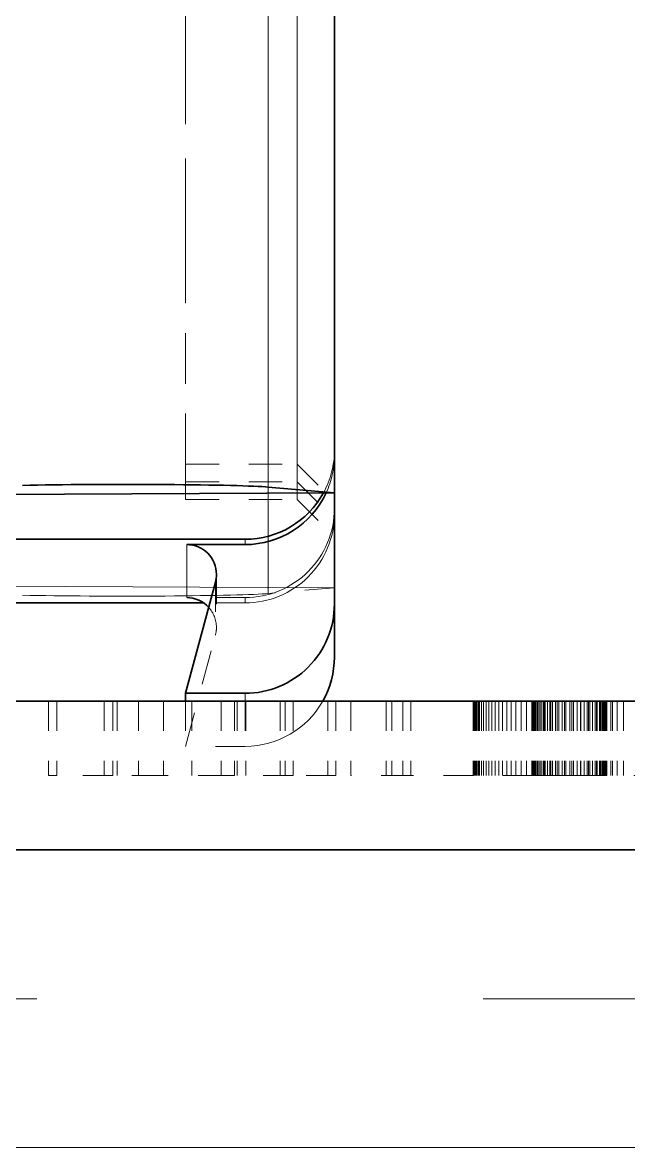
# Model space of a CAD drawing. Extents: x 23 to 587, y 4 to 413.
# Drawn here: x 108.626 to 110.662, y 247.85 to 251.631 of the extents above; entities that cross this region are included whole.
import ezdxf

# ---------------------------------------------------------------- set-up
doc = ezdxf.new("R2010")
doc.units = 0
doc.linetypes.add('DASHED', pattern=[15, 12, -3])
doc.layers.get('0').update_dxf_attribs({"lineweight": 13})

# ---------------------------------------------------------------- blocks, each defined once
blk = doc.blocks.new('BLOCK6915')
at = {"color": 7, "lineweight": 13, "ltscale": 0.249929}
blk.add_line((39.5555, 71.9395), (39.5555, 81.9367), dxfattribs=at)
at = {"color": 7, "linetype": 'DASHED', "lineweight": 13, "ltscale": 0.242725}
blk.add_line((40, 81.8973), (40, 72.1883), dxfattribs=at)
at = {"color": 7, "linetype": 'DASHED', "lineweight": 13, "ltscale": 0.249929}
blk.add_line((39.5555, 71.2238), (39.5555, 81.2209), dxfattribs=at)
at = {"color": 7, "linetype": 'DASHED', "lineweight": 13, "ltscale": 0.076568}
for p, q in [((39, 73.2299), (39, 76.2926)), ((39.75, 73.2299), (39.75, 76.2926)), ((39.75, 73.1111), (39.75, 76.1738)), ((39.75, 72.9923), (39.75, 76.055)), ((39.75, 72.0926), (39.75, 75.1554)), ((39.75, 71.9738), (39.75, 75.0365)), ((39.75, 71.855), (39.75, 74.9177))]:
    blk.add_line(p, q, dxfattribs=at)
at = {"color": 7, "lineweight": 35, "ltscale": 0.094973}
blk.add_line((40, 71.9001), (40, 75.699), dxfattribs=at)
at = {"color": 7, "linetype": 'DASHED', "lineweight": 13, "ltscale": 0.094973}
blk.add_line((40, 71.2632), (40, 75.0621), dxfattribs=at)
at = {"color": 7, "linetype": 'DASHED', "lineweight": 13, "ltscale": 0.028432}
blk.add_line((39, 72.0926), (39, 73.2299), dxfattribs=at)
at = {"color": 7, "linetype": 'DASHED', "lineweight": 13, "ltscale": 0.000891214}
for p, q in [((40, 72.1527), (40, 72.1883)), ((39.4, 71.1963), (39.4, 71.1607))]:
    blk.add_line(p, q, dxfattribs=at)
at = {"color": 7, "linetype": 'DASHED', "lineweight": 13, "ltscale": 0.006314}
blk.add_line((40, 72.1527), (40, 71.9001), dxfattribs=at)
at = {"color": 7, "linetype": 'DASHED', "lineweight": 13, "ltscale": 0.01875}
for p, q in [((39, 72.0926), (39.75, 72.0926)), ((39, 71.9738), (39.75, 71.9738)), ((39, 71.855), (39.75, 71.855))]:
    blk.add_line(p, q, dxfattribs=at)
at = {"color": 7, "linetype": 'DASHED', "lineweight": 13, "ltscale": 0.002952}
blk.add_line((39, 71.9738), (39, 72.0919), dxfattribs=at)
at = {"color": 7, "linetype": 'DASHED', "lineweight": 13, "ltscale": 0.008839}
for p, q in [((39.75, 72.0926), (40, 71.8426)), ((39.75, 71.9738), (40, 71.7238)), ((39.75, 71.855), (40, 71.605))]:
    blk.add_line(p, q, dxfattribs=at)
at = {"color": 7, "linetype": 'DASHED', "lineweight": 13, "ltscale": 0.00295}
blk.add_line((39, 71.855), (39, 71.973), dxfattribs=at)
at = {"color": 7, "lineweight": 35, "ltscale": 0.011156}
blk.add_line((39.5555, 71.9395), (40, 71.9001), dxfattribs=at)
at = {"color": 7, "lineweight": 35, "ltscale": 0.056952}
blk.add_line((37.722, 71.8893), (40, 71.9001), dxfattribs=at)
at = {"color": 7, "lineweight": 35, "ltscale": 0.018679}
blk.add_line((40, 71.9001), (40, 71.1529), dxfattribs=at)
at = {"color": 7, "lineweight": 35, "ltscale": 0.043944}
blk.add_line((39.4, 71.5885), (37.6422, 71.5885), dxfattribs=at)
at = {"color": 7, "lineweight": 13, "ltscale": 0.008912}
blk.add_line((39.0073, 71.5528), (39.0073, 71.1963), dxfattribs=at)
at = {"color": 7, "lineweight": 35, "ltscale": 0.009817}
blk.add_line((39.4, 71.5528), (39.0073, 71.5528), dxfattribs=at)
at = {"color": 7, "lineweight": 13, "ltscale": 0.000891214}
blk.add_line((39.4, 71.5528), (39.4, 71.5885), dxfattribs=at)
at = {"color": 7, "linetype": 'DASHED', "lineweight": 13, "ltscale": 0.340919}
blk.add_line((40, 71.2632), (26.3634, 71.3277), dxfattribs=at)
at = {"color": 7, "linetype": 'DASHED', "lineweight": 13, "ltscale": 0.008912}
for p, q in [((39.2073, 71.3529), (39.2073, 70.9964)), ((39.2005, 71.3011), (39.2005, 70.9446))]:
    blk.add_line(p, q, dxfattribs=at)
at = {"color": 7, "lineweight": 35, "ltscale": 0.019361}
blk.add_line((39, 70.5531), (39.2005, 71.3011), dxfattribs=at)
at = {"color": 7, "linetype": 'DASHED', "lineweight": 13, "ltscale": 0.011156}
blk.add_line((40, 71.2632), (39.5555, 71.2238), dxfattribs=at)
at = {"color": 7, "lineweight": 35, "ltscale": 0.036977}
blk.add_line((39.1213, 71.1607), (37.6422, 71.1607), dxfattribs=at)
at = {"color": 7, "linetype": 'DASHED', "lineweight": 13, "ltscale": 0.009817}
blk.add_line((39.4, 71.1963), (39.0073, 71.1963), dxfattribs=at)
at = {"color": 7, "linetype": 'DASHED', "lineweight": 13, "ltscale": 0.006968}
blk.add_line((39.4, 71.1607), (39.1213, 71.1607), dxfattribs=at)
at = {"color": 7, "lineweight": 35, "ltscale": 0.008912}
blk.add_line((40, 71.1529), (40, 70.7965), dxfattribs=at)
at = {"color": 7, "linetype": 'DASHED', "lineweight": 13, "ltscale": 0.019361}
blk.add_line((39, 70.1966), (39.2005, 70.9446), dxfattribs=at)
at = {"color": 7, "lineweight": 35}
for p, q in [((63, 70.5), (17, 70.5)), ((68, 69.5), (-68, 69.5)), ((63, 69.5), (17, 69.5))]:
    blk.add_line(p, q, dxfattribs=at)
at = {"color": 7, "linetype": 'DASHED', "lineweight": 13, "ltscale": 0.0125}
for p, q in [((38.0782, 70.5), (38.0782, 70)), ((38.1353, 70.5), (38.1353, 70)), ((38.4534, 70.5), (38.4534, 70)), ((38.5105, 70.5), (38.5105, 70)), ((38.5405, 70.5), (38.5405, 70)), ((38.6839, 70.5), (38.6839, 70)), ((38.8504, 70.5), (38.8504, 70)), ((39.0427, 70.5), (39.0427, 70)), ((39.2392, 70.5), (39.2392, 70)), ((39.3291, 70.5), (39.3291, 70)), ((39.3468, 70.5), (39.3468, 70)), ((39.4056, 70.5), (39.4056, 70)), ((39.6348, 70.5), (39.6348, 70)), ((39.669, 70.5), (39.669, 70)), ((39.722, 70.5), (39.722, 70)), ((39.9565, 70.5), (39.9565, 70)), ((40.01, 70.5), (40.01, 70)), ((40.1108, 70.5), (40.1108, 70)), ((40.347, 70.5), (40.347, 70)), ((40.3852, 70.5), (40.3852, 70)), ((40.4602, 70.5), (40.4602, 70)), ((40.5146, 70.5), (40.5146, 70)), ((40.9321, 70.5), (40.9321, 70)), ((40.9325, 70.5), (40.9325, 70)), ((40.9338, 70.5), (40.9338, 70)), ((40.936, 70.5), (40.936, 70)), ((40.9391, 70.5), (40.9391, 70)), ((40.943, 70.5), (40.943, 70)), ((40.9478, 70.5), (40.9478, 70)), ((40.9535, 70.5), (40.9535, 70)), ((40.96, 70.5), (40.96, 70)), ((40.9674, 70.5), (40.9674, 70)), ((40.9757, 70.5), (40.9757, 70)), ((40.9884, 70.5), (40.9884, 70)), ((41.003, 70.5), (41.003, 70)), ((41.0195, 70.5), (41.0195, 70)), ((41.0379, 70.5), (41.0379, 70)), ((41.0583, 70.5), (41.0583, 70)), ((41.0805, 70.5), (41.0805, 70)), ((41.1047, 70.5), (41.1047, 70)), ((41.1307, 70.5), (41.1307, 70)), ((41.1587, 70.5), (41.1587, 70)), ((41.1886, 70.5), (41.1886, 70)), ((41.2204, 70.5), (41.2204, 70)), ((41.2542, 70.5), (41.2542, 70)), ((41.2899, 70.5), (41.2899, 70)), ((41.3276, 70.5), (41.3276, 70)), ((41.3345, 70.5), (41.3345, 70)), ((41.3351, 70.5), (41.3351, 70)), ((41.3368, 70.5), (41.3368, 70)), ((41.3396, 70.5), (41.3396, 70)), ((41.3435, 70.5), (41.3435, 70)), ((41.3485, 70.5), (41.3485, 70)), ((41.3547, 70.5), (41.3547, 70)), ((41.3619, 70.5), (41.3619, 70)), ((41.3673, 70.5), (41.3673, 70)), ((41.3703, 70.5), (41.3703, 70)), ((41.3798, 70.5), (41.3798, 70)), ((41.3905, 70.5), (41.3905, 70)), ((41.4024, 70.5), (41.4024, 70)), ((41.4089, 70.5), (41.4089, 70)), ((41.416, 70.5), (41.416, 70)), ((41.4311, 70.5), (41.4311, 70)), ((41.4479, 70.5), (41.4479, 70)), ((41.4525, 70.5), (41.4525, 70)), ((41.4643, 70.5), (41.4643, 70)), ((41.4662, 70.5), (41.4662, 70)), ((41.4861, 70.5), (41.4861, 70)), ((41.4981, 70.5), (41.4981, 70)), ((41.5075, 70.5), (41.5075, 70)), ((41.5306, 70.5), (41.5306, 70)), ((41.5456, 70.5), (41.5456, 70)), ((41.5552, 70.5), (41.5552, 70)), ((41.5815, 70.5), (41.5815, 70)), ((41.5951, 70.5), (41.5951, 70)), ((41.6075, 70.5), (41.6075, 70)), ((41.6322, 70.5), (41.6322, 70)), ((41.6529, 70.5), (41.6529, 70)), ((41.6555, 70.5), (41.6555, 70)), ((41.6775, 70.5), (41.6775, 70)), ((41.6981, 70.5), (41.6981, 70)), ((41.7081, 70.5), (41.7081, 70)), ((41.7173, 70.5), (41.7173, 70)), ((41.7352, 70.5), (41.7352, 70)), ((41.7517, 70.5), (41.7517, 70)), ((41.7605, 70.5), (41.7605, 70)), ((41.7669, 70.5), (41.7669, 70)), ((41.7806, 70.5), (41.7806, 70)), ((41.789, 70.5), (41.789, 70)), ((41.7966, 70.5), (41.7966, 70)), ((41.8035, 70.5), (41.8035, 70)), ((41.8097, 70.5), (41.8097, 70)), ((41.8101, 70.5), (41.8101, 70)), ((41.8151, 70.5), (41.8151, 70)), ((41.8198, 70.5), (41.8198, 70)), ((41.8237, 70.5), (41.8237, 70)), ((41.8269, 70.5), (41.8269, 70)), ((41.8294, 70.5), (41.8294, 70)), ((41.8311, 70.5), (41.8311, 70)), ((41.857, 70.5), (41.857, 70)), ((41.8681, 70.5), (41.8681, 70)), ((41.9012, 70.5), (41.9012, 70)), ((41.9427, 70.5), (41.9427, 70))]:
    blk.add_line(p, q, dxfattribs=at)
at = {"color": 7, "lineweight": 35, "ltscale": 0.01}
blk.add_line((39.4, 70.5531), (39, 70.5531), dxfattribs=at)
at = {"color": 7, "lineweight": 35, "ltscale": 0.001328}
blk.add_line((39, 70.5531), (39, 70.5), dxfattribs=at)
at = {"color": 7, "linetype": 'DASHED', "lineweight": 13, "ltscale": 0.007584}
for p, q in [((39, 70.5), (39, 70.1966)), ((39.4, 70.5), (39.4, 70.1966))]:
    blk.add_line(p, q, dxfattribs=at)
at = {"color": 7, "lineweight": 13, "ltscale": 0.001328}
blk.add_line((39.4, 70.5531), (39.4, 70.5), dxfattribs=at)
at = {"color": 7, "linetype": 'DASHED', "lineweight": 13, "ltscale": 0.01}
blk.add_line((39.4, 70.1966), (39, 70.1966), dxfattribs=at)
at = {"color": 7, "linetype": 'DASHED', "lineweight": 13, "ltscale": 0.001429}
blk.add_line((38.1353, 70), (38.0782, 70), dxfattribs=at)
at = {"color": 7, "linetype": 'DASHED', "lineweight": 13, "ltscale": 0.009379}
blk.add_line((38.5105, 70), (38.1353, 70), dxfattribs=at)
at = {"color": 7, "linetype": 'DASHED', "lineweight": 13, "ltscale": 0.020464}
blk.add_line((39.3291, 70), (38.5105, 70), dxfattribs=at)
at = {"color": 7, "linetype": 'DASHED', "lineweight": 13, "ltscale": 0.009823}
blk.add_line((39.722, 70), (39.3291, 70), dxfattribs=at)
at = {"color": 7, "linetype": 'DASHED', "lineweight": 13, "ltscale": 0.0072}
blk.add_line((40.01, 70), (39.722, 70), dxfattribs=at)
at = {"color": 7, "linetype": 'DASHED', "lineweight": 13, "ltscale": 0.010095}
blk.add_line((40.5146, 70), (40.1108, 70), dxfattribs=at)
at = {"color": 7, "linetype": 'DASHED', "lineweight": 13, "ltscale": 0.010437}
blk.add_line((40.9321, 70), (40.5146, 70), dxfattribs=at)
at = {"color": 7, "linetype": 'DASHED', "lineweight": 13, "ltscale": 0.010061}
blk.add_line((41.3345, 70), (40.9321, 70), dxfattribs=at)
at = {"color": 7, "linetype": 'DASHED', "lineweight": 13, "ltscale": 4.195e-05}
blk.add_line((41.3368, 70), (41.3351, 70), dxfattribs=at)
at = {"color": 7, "linetype": 'DASHED', "lineweight": 13, "ltscale": 7e-05}
blk.add_line((41.3396, 70), (41.3368, 70), dxfattribs=at)
at = {"color": 7, "linetype": 'DASHED', "lineweight": 13, "ltscale": 9.785e-05}
blk.add_line((41.3435, 70), (41.3396, 70), dxfattribs=at)
at = {"color": 7, "linetype": 'DASHED', "lineweight": 13, "ltscale": 0.0001257}
blk.add_line((41.3485, 70), (41.3435, 70), dxfattribs=at)
at = {"color": 7, "linetype": 'DASHED', "lineweight": 13, "ltscale": 0.000153925}
blk.add_line((41.3547, 70), (41.3485, 70), dxfattribs=at)
at = {"color": 7, "linetype": 'DASHED', "lineweight": 13, "ltscale": 0.000181775}
blk.add_line((41.3619, 70), (41.3547, 70), dxfattribs=at)
at = {"color": 7, "linetype": 'DASHED', "lineweight": 13, "ltscale": 0.0002098}
blk.add_line((41.3703, 70), (41.3619, 70), dxfattribs=at)
at = {"color": 7, "linetype": 'DASHED', "lineweight": 13, "ltscale": 0.00023765}
blk.add_line((41.3798, 70), (41.3703, 70), dxfattribs=at)
at = {"color": 7, "linetype": 'DASHED', "lineweight": 13, "ltscale": 0.0002657}
blk.add_line((41.3905, 70), (41.3798, 70), dxfattribs=at)
at = {"color": 7, "linetype": 'DASHED', "lineweight": 13, "ltscale": 0.00029945}
blk.add_line((41.4024, 70), (41.3905, 70), dxfattribs=at)
at = {"color": 7, "linetype": 'DASHED', "lineweight": 13, "ltscale": 0.00033895}
blk.add_line((41.416, 70), (41.4024, 70), dxfattribs=at)
at = {"color": 7, "linetype": 'DASHED', "lineweight": 13, "ltscale": 0.0003786}
blk.add_line((41.4311, 70), (41.416, 70), dxfattribs=at)
at = {"color": 7, "linetype": 'DASHED', "lineweight": 13, "ltscale": 0.000418275}
blk.add_line((41.4479, 70), (41.4311, 70), dxfattribs=at)
at = {"color": 7, "linetype": 'DASHED', "lineweight": 13, "ltscale": 0.000457575}
blk.add_line((41.4662, 70), (41.4479, 70), dxfattribs=at)
at = {"color": 7, "linetype": 'DASHED', "lineweight": 13, "ltscale": 0.00049725}
blk.add_line((41.4861, 70), (41.4662, 70), dxfattribs=at)
at = {"color": 7, "linetype": 'DASHED', "lineweight": 13, "ltscale": 0.000536925}
blk.add_line((41.5075, 70), (41.4861, 70), dxfattribs=at)
at = {"color": 7, "linetype": 'DASHED', "lineweight": 13, "ltscale": 0.0005764}
blk.add_line((41.5306, 70), (41.5075, 70), dxfattribs=at)
at = {"color": 7, "linetype": 'DASHED', "lineweight": 13, "ltscale": 0.000615875}
blk.add_line((41.5552, 70), (41.5306, 70), dxfattribs=at)
at = {"color": 7, "linetype": 'DASHED', "lineweight": 13, "ltscale": 0.00065555}
blk.add_line((41.5815, 70), (41.5552, 70), dxfattribs=at)
at = {"color": 7, "linetype": 'DASHED', "lineweight": 13, "ltscale": 0.00065155}
blk.add_line((41.6075, 70), (41.5815, 70), dxfattribs=at)
at = {"color": 7, "linetype": 'DASHED', "lineweight": 13, "ltscale": 0.000617225}
blk.add_line((41.6322, 70), (41.6075, 70), dxfattribs=at)
at = {"color": 7, "linetype": 'DASHED', "lineweight": 13, "ltscale": 0.000583275}
blk.add_line((41.6555, 70), (41.6322, 70), dxfattribs=at)
at = {"color": 7, "linetype": 'DASHED', "lineweight": 13, "ltscale": 0.000549125}
blk.add_line((41.6775, 70), (41.6555, 70), dxfattribs=at)
at = {"color": 7, "linetype": 'DASHED', "lineweight": 13, "ltscale": 0.000514975}
blk.add_line((41.6981, 70), (41.6775, 70), dxfattribs=at)
at = {"color": 7, "linetype": 'DASHED', "lineweight": 13, "ltscale": 0.00048085}
blk.add_line((41.7173, 70), (41.6981, 70), dxfattribs=at)
at = {"color": 7, "linetype": 'DASHED', "lineweight": 13, "ltscale": 0.0004469}
blk.add_line((41.7352, 70), (41.7173, 70), dxfattribs=at)
at = {"color": 7, "linetype": 'DASHED', "lineweight": 13, "ltscale": 0.00041275}
blk.add_line((41.7517, 70), (41.7352, 70), dxfattribs=at)
at = {"color": 7, "linetype": 'DASHED', "lineweight": 13, "ltscale": 0.0003784}
blk.add_line((41.7669, 70), (41.7517, 70), dxfattribs=at)
at = {"color": 7, "linetype": 'DASHED', "lineweight": 13, "ltscale": 0.000344475}
blk.add_line((41.7806, 70), (41.7669, 70), dxfattribs=at)
at = {"color": 7, "linetype": 'DASHED', "lineweight": 13, "ltscale": 0.000209225}
blk.add_line((41.789, 70), (41.7806, 70), dxfattribs=at)
at = {"color": 7, "linetype": 'DASHED', "lineweight": 13, "ltscale": 0.00019055}
blk.add_line((41.7966, 70), (41.789, 70), dxfattribs=at)
at = {"color": 7, "linetype": 'DASHED', "lineweight": 13, "ltscale": 0.00017225}
blk.add_line((41.8035, 70), (41.7966, 70), dxfattribs=at)
at = {"color": 7, "linetype": 'DASHED', "lineweight": 13, "ltscale": 0.0001539}
blk.add_line((41.8097, 70), (41.8035, 70), dxfattribs=at)
at = {"color": 7, "linetype": 'DASHED', "lineweight": 13, "ltscale": 0.000135425}
blk.add_line((41.8151, 70), (41.8097, 70), dxfattribs=at)
at = {"color": 7, "linetype": 'DASHED', "lineweight": 13, "ltscale": 0.000116925}
blk.add_line((41.8198, 70), (41.8151, 70), dxfattribs=at)
at = {"color": 7, "linetype": 'DASHED', "lineweight": 13, "ltscale": 9.8625e-05}
blk.add_line((41.8237, 70), (41.8198, 70), dxfattribs=at)
at = {"color": 7, "linetype": 'DASHED', "lineweight": 13, "ltscale": 8.01e-05}
blk.add_line((41.8269, 70), (41.8237, 70), dxfattribs=at)
at = {"color": 7, "linetype": 'DASHED', "lineweight": 13, "ltscale": 6.18e-05}
blk.add_line((41.8294, 70), (41.8269, 70), dxfattribs=at)
at = {"color": 7, "linetype": 'DASHED', "lineweight": 13, "ltscale": 4.33e-05}
blk.add_line((41.8311, 70), (41.8294, 70), dxfattribs=at)
at = {"color": 7, "linetype": 'DASHED', "lineweight": 13, "ltscale": 0.009516}
blk.add_line((42.2117, 70), (41.8311, 70), dxfattribs=at)
at = {"color": 7, "linetype": 'DASHED', "lineweight": 13}
for p, q in [((68, 68.5), (-68, 68.5)), ((68, 67.5), (-68, 67.5)), ((68, 67.5), (-68, 67.5)), ((-68, 67.5), (68, 67.5))]:
    blk.add_line(p, q, dxfattribs=at)
at = {"color": 7, "lineweight": 13}
blk.add_line((68, 67.5), (-68, 67.5), dxfattribs=at)
at = {"color": 7, "linetype": 'DASHED', "lineweight": 13}
for centre, major_axis, ratio, start_param, end_param in [((39.4, 72.1883), (-0.6, 0), 0.999718, 2.639755, 3.141593), ((39.4, 72.1527), (-0.6, 0), 0.999718, 2.706531, 3.141593), ((39.4, 71.7962), (-0.6, 0), 0.999718, 1.570796, 3.141593), ((39.4, 71.7605), (-0.6, 0), 0.999718, 1.570796, 3.141593), ((38.5896, 71.2299), (1, 0), 0.023766, 3.957004, 6.021386), ((39.0073, 70.9964), (-0.2, 0), 0.999718, 3.141552, 3.881805), ((39.0073, 70.9964), (-0.2, 0), 0.999718, 2.879793, 3.141552), ((39.4, 70.7965), (-0.6, 0), 0.999718, 1.570796, 2.624622)]:
    blk.add_ellipse(centre, major_axis=major_axis, ratio=ratio, start_param=start_param, end_param=end_param, dxfattribs=at)
at = {"color": 7, "lineweight": 35}
for centre, major_axis, ratio, start_param, end_param in [((38.5896, 71.9334), (1, 0), 0.023766, 0.261799, 2.326181), ((39.4, 72.1883), (-0.6, 0), 0.999718, 1.570796, 2.639755), ((39.4, 72.1527), (-0.6, 0), 0.999718, 1.570796, 2.706531), ((39.0073, 71.3529), (-0.2, 0), 0.999718, 3.141552, 4.712389), ((39.0073, 71.3529), (-0.2, 0), 0.999718, 2.879793, 3.141552), ((39.0073, 70.9964), (-0.2, 0), 0.999718, 3.881805, 4.712389), ((39.4, 71.1529), (-0.6, 0), 0.999718, 1.570796, 3.141593), ((39.4, 70.7965), (-0.6, 0), 0.999718, 2.624622, 3.141593)]:
    blk.add_ellipse(centre, major_axis=major_axis, ratio=ratio, start_param=start_param, end_param=end_param, dxfattribs=at)

msp = doc.modelspace()

# ---------------------------------------------------------------- block references
at = {"lineweight": 0, "xscale": 0.5, "yscale": 0.5, "zscale": 0.5}
msp.add_blockref('BLOCK6915', (89.6743, 214.1001), dxfattribs=at)

doc.saveas('drawing.dxf')
